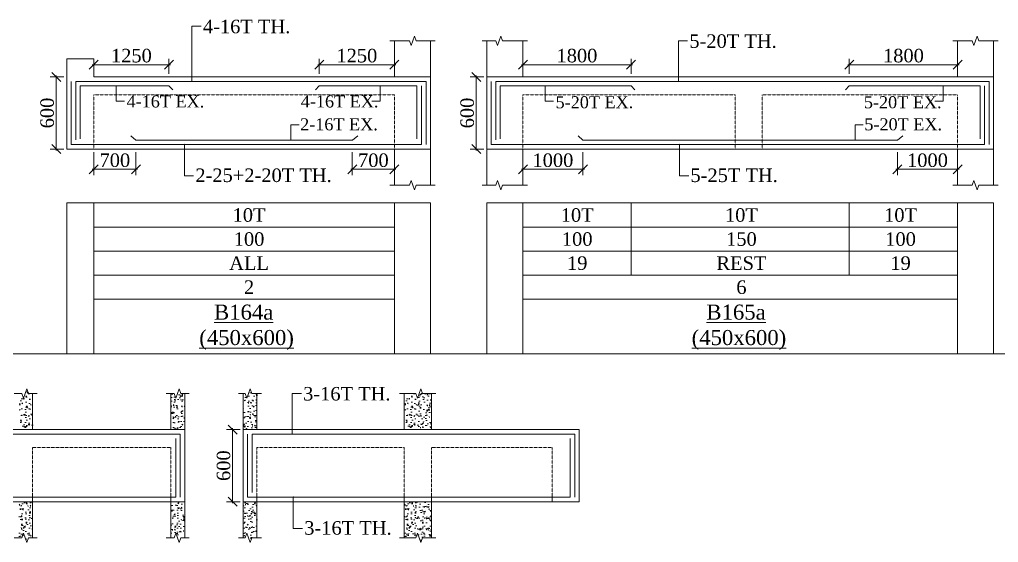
# Model space of a CAD drawing. Header units: millimetres. Extents: x 9781889 to 10654170, y -7832723 to -7608561.
# Drawn here: x 10457727 to 10474007, y -7790538 to -7781840 of the extents above; entities that cross this region are included whole.
import ezdxf
from ezdxf.enums import TextEntityAlignment as Align

# ---------------------------------------------------------------- set-up
doc = ezdxf.new("R2010")
doc.units = ezdxf.units.MM
doc.header["$LTSCALE"] = 10
doc.header["$PDMODE"] = 3
doc.linetypes.add('HIDDEN', pattern=[0.375, 0.25, -0.125])
for name, color, linetype, lineweight in [('S-CUT OUT LINE', 9, 'Continuous', 0), ('S-DIM L.S.', 7, 'Continuous', 0), ('S-HATCH', 8, 'Continuous', 0), ('S-L.S.SECTION', 5, 'Continuous', 0), ('S-L.S.SLAB LINE', 252, 'HIDDEN', 0), ('S-L.S.STEEL', 1, 'Continuous', 9), ('S-SECTION MARK', 7, 'Continuous', 0), ('S-SHEET', 251, 'Continuous', 0), ('S-TEXT', 7, 'Continuous', 0), ('S-TEXT L.S. BEAM NO.', 30, 'Continuous', 0), ('S-TEXT. L.S.', 7, 'Continuous', 0)]:
    doc.layers.add(name, color=color, linetype=linetype, lineweight=lineweight)
doc.styles.add('135', font='arial.ttf', dxfattribs={"width": 0.8, "height": 135})
doc.styles.get("Standard").update_dxf_attribs({"font": 'arial.ttf'})
doc.styles.add('TEXT', font='times.ttf')
doc.dimstyles.new('75', dxfattribs={"dimtxt": 135, "dimasz": 90, "dimexe": 0.1, "dimexo": 0.03, "dimgap": 0.09, "dimtad": 1, "dimdec": 0, "dimzin": 0, "dimdsep": 46, "dimtxsty": '135', "dimblk": 'ARCHTICK', "dimcen": 0.09, "dimclrd": 256, "dimclre": 256, "dimclrt": 256, "dimadec": 0, "dimazin": 0, "dimtfac": 1, "dimtdec": 0, "dimtofl": 0, "dimtmove": 1, "dimatfit": 3, "dimldrblk": 'DOTSMALL', "dimfxl": 1, "dimtolj": 1, "dimtzin": 0, "dimlwd": -1, "dimlwe": -1, "dimarcsym": 0})
doc.dimstyles.new('SETU_1', dxfattribs={"dimtxt": 200, "dimasz": 150, "dimexe": 100, "dimexo": 50, "dimgap": 35, "dimtad": 1, "dimdec": 0, "dimzin": 0, "dimdsep": 46, "dimtxsty": 'Standard', "dimblk": 'OBLIQUE', "dimcen": 150, "dimdle": 25, "dimclrd": 256, "dimclre": 7, "dimclrt": 256, "dimadec": 0, "dimazin": 0, "dimtfac": 1, "dimtdec": 0, "dimtofl": 0, "dimtmove": 1, "dimatfit": 3, "dimfxl": 1, "dimtolj": 1, "dimtzin": 0, "dimlwd": -1, "dimlwe": 5, "dimarcsym": 1})
pattern_1 = [(50, (430357.53, 50088.56), (182.184669, -15.9390855), [19.05, -209.55]), (355, (430357.53, 50088.56), (-35.2434214, 191.0568452), [15.24, -167.6405842]), (100.4514447, (430372.72, 50087.23), (146.941247, 175.117752), [16.1900088, -178.0902446]), (46.1842, (430357.53, 50139.36), (271.079041, -42.042328), [28.575, -314.325]), (96.6355576, (430380.12, 50135.85), (237.404134, 247.4261246), [24.285023, -267.135608]), (351.1841512, (430357.53, 50139.36), (237.404134, 247.4261246), [22.859967, -251.459732]), (21, (430382.93, 50126.66), (151.6143913, -102.2651982), [19.05, -209.55]), (326, (430382.93, 50126.66), (61.8020283, 184.187966), [15.24, -167.64]), (71.451445, (430395.57, 50118.14), (213.4164193, 81.922769), [16.1900088, -178.0899376]), (37.5, (430357.534, 50088.56), (3.08860325, 84.55503887), [0, -165.608, 0, -170.18, 0, -168.275]), (7.5, (430357.53, 50088.56), (66.8196625, 100.1805748), [0, -97.028, 0, -161.798, 0, -64.135]), (327.5, (430300.89, 50088.56), (135.59059517, -5.728744), [0, -63.5, 0, -198.12, 0, -262.89]), (317.5, (430275.49, 50088.56), (148.1291814, 25.426491), [0, -82.55, 0, -131.572, 0, -186.69])]
pattern_2 = [(50, (422953.77, 36980.7), (182.184669, -15.9390855), [19.05, -209.55]), (355, (422953.77, 36980.7), (-35.2434214, 191.0568452), [15.24, -167.6405842]), (100.4514447, (422968.95, 36979.37), (146.941247, 175.117752), [16.1900088, -178.0902446]), (46.1842, (422953.77, 37031.5), (271.079041, -42.042328), [28.575, -314.325]), (96.6355576, (422976.36, 37028), (237.404134, 247.4261246), [24.285023, -267.135608]), (351.1841512, (422953.77, 37031.5), (237.404134, 247.4261246), [22.859967, -251.459732]), (21, (422979.17, 37018.8), (151.6143913, -102.2651982), [19.05, -209.55]), (326, (422979.17, 37018.8), (61.8020283, 184.187966), [15.24, -167.64]), (71.451445, (422991.8, 37010.27), (213.4164193, 81.922769), [16.1900088, -178.0899376]), (37.5, (422953.77, 36980.696), (3.08860325, 84.55503887), [0, -165.608, 0, -170.18, 0, -168.275]), (7.5, (422953.77, 36980.7), (66.8196625, 100.1805748), [0, -97.028, 0, -161.798, 0, -64.135]), (327.5, (422897.13, 36980.696), (135.59059517, -5.728744), [0, -63.5, 0, -198.12, 0, -262.89]), (317.5, (422871.73, 36980.7), (148.1291814, 25.426491), [0, -82.55, 0, -131.572, 0, -186.69])]
pattern_3 = [(50, (436769.05, 50088.56), (182.184669, -15.9390855), [19.05, -209.55]), (355, (436769.05, 50088.56), (-35.2434214, 191.0568452), [15.24, -167.6405842]), (100.4514447, (436784.23, 50087.23), (146.941247, 175.117752), [16.1900088, -178.0902446]), (46.1842, (436769.05, 50139.36), (271.079041, -42.042328), [28.575, -314.325]), (96.6355576, (436791.64, 50135.85), (237.404134, 247.4261246), [24.285023, -267.135608]), (351.1841512, (436769.05, 50139.36), (237.404134, 247.4261246), [22.859967, -251.459732]), (21, (436794.45, 50126.66), (151.6143913, -102.2651982), [19.05, -209.55]), (326, (436794.45, 50126.66), (61.8020283, 184.187966), [15.24, -167.64]), (71.451445, (436807.08, 50118.14), (213.4164193, 81.922769), [16.1900088, -178.0899376]), (37.5, (436769.05, 50088.56), (3.08860325, 84.55503887), [0, -165.608, 0, -170.18, 0, -168.275]), (7.5, (436769.05, 50088.56), (66.8196625, 100.1805748), [0, -97.028, 0, -161.798, 0, -64.135]), (327.5, (436712.41, 50088.56), (135.59059517, -5.728744), [0, -63.5, 0, -198.12, 0, -262.89]), (317.5, (436687.01, 50088.56), (148.1291814, 25.426491), [0, -82.55, 0, -131.572, 0, -186.69])]

# ---------------------------------------------------------------- blocks, each defined once
blk = doc.blocks.new('_ArchTick')
at = {"color": 0, "linetype": 'ByBlock', "const_width": 0.15}
blk.add_lwpolyline([(-0.5, -0.5), (0.5, 0.5)], dxfattribs=at)
blk = doc.blocks.new('_Oblique')
at = {"color": 0, "linetype": 'ByBlock', "lineweight": -2}
blk.add_line((-0.5, -0.5), (0.5, 0.5), dxfattribs=at)
blk = doc.blocks.new('*D969')
at = {"layer": 'Defpoints', "color": 0, "transparency": 16777216}
for p in [(10458511, -7782794), (10458336, -7783994), (10458511, -7783994)]:
    blk.add_point(p, dxfattribs=at)
at = {"layer": 'S-DIM L.S.', "transparency": 16777216}
blk.add_line((10458336, -7782769), (10458336, -7784019), dxfattribs=at)
at = {"layer": 'S-DIM L.S.', "color": 7, "lineweight": 5, "transparency": 16777216}
for p, q in [((10458461, -7782794), (10458236, -7782794)), ((10458461, -7783994), (10458236, -7783994))]:
    blk.add_line(p, q, dxfattribs=at)
at = {"layer": 'S-DIM L.S.', "transparency": 16777216, "xscale": 150, "yscale": 150, "zscale": 150}
for p, rotation in [((10458336, -7782794), 90), ((10458336, -7783994), 270)]:
    blk.add_blockref('_Oblique', p, dxfattribs=dict(at, rotation=rotation))
at = {"layer": 'S-DIM L.S.', "transparency": 16777216, "insert": (10458186, -7783394), "char_height": 225, "attachment_point": 5, "rotation": 90, "style": 'TEXT'}
blk.add_mtext('\\A1;600', dxfattribs=at)
blk = doc.blocks.new('*D970')
at = {"layer": 'Defpoints', "color": 0, "transparency": 16777216}
for p in [(10463961, -7782591), (10462711, -7782794, 0), (10463961, -7782794, 0)]:
    blk.add_point(p, dxfattribs=at)
at = {"layer": 'S-DIM L.S.', "transparency": 16777216}
blk.add_line((10462686, -7782591), (10463986, -7782591), dxfattribs=at)
at = {"layer": 'S-DIM L.S.', "color": 7, "lineweight": 5, "transparency": 16777216}
for p, q in [((10462711, -7782744), (10462711, -7782491)), ((10463961, -7782744), (10463961, -7782491))]:
    blk.add_line(p, q, dxfattribs=at)
at = {"layer": 'S-DIM L.S.', "transparency": 16777216, "xscale": 150, "yscale": 150, "zscale": 150, "rotation": 180}
blk.add_blockref('_Oblique', (10462711, -7782591), dxfattribs=at)
at = {"layer": 'S-DIM L.S.', "transparency": 16777216, "xscale": 150, "yscale": 150, "zscale": 150}
blk.add_blockref('_Oblique', (10463961, -7782591), dxfattribs=at)
at = {"layer": 'S-DIM L.S.', "transparency": 16777216, "insert": (10463336, -7782441), "char_height": 225, "attachment_point": 5, "style": 'TEXT'}
blk.add_mtext('\\A1;1250', dxfattribs=at)
blk = doc.blocks.new('*D971')
at = {"layer": 'Defpoints', "color": 0, "transparency": 16777216}
for p in [(10458961, -7782591), (10458961, -7782794, 0), (10460211, -7782794, 0)]:
    blk.add_point(p, dxfattribs=at)
at = {"layer": 'S-DIM L.S.', "transparency": 16777216}
blk.add_line((10460236, -7782591), (10458936, -7782591), dxfattribs=at)
at = {"layer": 'S-DIM L.S.', "color": 7, "lineweight": 5, "transparency": 16777216}
for p, q in [((10458961, -7782744), (10458961, -7782491)), ((10460211, -7782744), (10460211, -7782491))]:
    blk.add_line(p, q, dxfattribs=at)
at = {"layer": 'S-DIM L.S.', "transparency": 16777216, "xscale": 150, "yscale": 150, "zscale": 150, "rotation": 180}
blk.add_blockref('_Oblique', (10458961, -7782591), dxfattribs=at)
at = {"layer": 'S-DIM L.S.', "transparency": 16777216, "xscale": 150, "yscale": 150, "zscale": 150}
blk.add_blockref('_Oblique', (10460211, -7782591), dxfattribs=at)
at = {"layer": 'S-DIM L.S.', "transparency": 16777216, "insert": (10459586, -7782441), "char_height": 225, "attachment_point": 5, "style": 'TEXT'}
blk.add_mtext('\\A1;1250', dxfattribs=at)
blk = doc.blocks.new('*D972')
at = {"layer": 'Defpoints', "color": 0, "transparency": 16777216}
for p in [(10463261, -7783994, 0), (10463961, -7783994, 0), (10463961, -7784331)]:
    blk.add_point(p, dxfattribs=at)
at = {"layer": 'S-DIM L.S.', "color": 7, "lineweight": 5, "transparency": 16777216}
for p, q in [((10463261, -7784044), (10463261, -7784431)), ((10463961, -7784044), (10463961, -7784431))]:
    blk.add_line(p, q, dxfattribs=at)
at = {"layer": 'S-DIM L.S.', "transparency": 16777216}
blk.add_line((10463236, -7784331), (10463986, -7784331), dxfattribs=at)
at = {"layer": 'S-DIM L.S.', "transparency": 16777216, "xscale": 150, "yscale": 150, "zscale": 150, "rotation": 180}
blk.add_blockref('_Oblique', (10463261, -7784331), dxfattribs=at)
at = {"layer": 'S-DIM L.S.', "transparency": 16777216, "xscale": 150, "yscale": 150, "zscale": 150}
blk.add_blockref('_Oblique', (10463961, -7784331), dxfattribs=at)
at = {"layer": 'S-DIM L.S.', "transparency": 16777216, "insert": (10463611, -7784181), "char_height": 225, "attachment_point": 5, "style": 'TEXT'}
blk.add_mtext('\\A1;700', dxfattribs=at)
blk = doc.blocks.new('*D973')
at = {"layer": 'Defpoints', "color": 0, "transparency": 16777216}
for p in [(10458961, -7783994, 0), (10459661, -7783994, 0), (10458961, -7784331)]:
    blk.add_point(p, dxfattribs=at)
at = {"layer": 'S-DIM L.S.', "color": 7, "lineweight": 5, "transparency": 16777216}
for p, q in [((10458961, -7784044), (10458961, -7784431)), ((10459661, -7784044), (10459661, -7784431))]:
    blk.add_line(p, q, dxfattribs=at)
at = {"layer": 'S-DIM L.S.', "transparency": 16777216}
blk.add_line((10459686, -7784331), (10458936, -7784331), dxfattribs=at)
at = {"layer": 'S-DIM L.S.', "transparency": 16777216, "xscale": 150, "yscale": 150, "zscale": 150, "rotation": 180}
blk.add_blockref('_Oblique', (10458961, -7784331), dxfattribs=at)
at = {"layer": 'S-DIM L.S.', "transparency": 16777216, "xscale": 150, "yscale": 150, "zscale": 150}
blk.add_blockref('_Oblique', (10459661, -7784331), dxfattribs=at)
at = {"layer": 'S-DIM L.S.', "transparency": 16777216, "insert": (10459311, -7784181), "char_height": 225, "attachment_point": 5, "style": 'TEXT'}
blk.add_mtext('\\A1;700', dxfattribs=at)
blk = doc.blocks.new('*D974')
at = {"layer": 'Defpoints', "color": 0, "transparency": 16777216}
for p in [(10465497, -7782794), (10465322, -7783994), (10465497, -7783994)]:
    blk.add_point(p, dxfattribs=at)
at = {"layer": 'S-DIM L.S.', "transparency": 16777216}
blk.add_line((10465322, -7782769), (10465322, -7784019), dxfattribs=at)
at = {"layer": 'S-DIM L.S.', "color": 7, "lineweight": 5, "transparency": 16777216}
for p, q in [((10465447, -7782794), (10465222, -7782794)), ((10465447, -7783994), (10465222, -7783994))]:
    blk.add_line(p, q, dxfattribs=at)
at = {"layer": 'S-DIM L.S.', "transparency": 16777216, "xscale": 150, "yscale": 150, "zscale": 150}
for p, rotation in [((10465322, -7782794), 90), ((10465322, -7783994), 270)]:
    blk.add_blockref('_Oblique', p, dxfattribs=dict(at, rotation=rotation))
at = {"layer": 'S-DIM L.S.', "transparency": 16777216, "insert": (10465172, -7783394), "char_height": 225, "attachment_point": 5, "rotation": 90, "style": 'TEXT'}
blk.add_mtext('\\A1;600', dxfattribs=at)
blk = doc.blocks.new('*D975')
at = {"layer": 'Defpoints', "color": 0, "transparency": 16777216}
for p in [(10473327, -7782591), (10471527, -7782794, 0), (10473327, -7782794, 0)]:
    blk.add_point(p, dxfattribs=at)
at = {"layer": 'S-DIM L.S.', "transparency": 16777216}
blk.add_line((10471502, -7782591), (10473352, -7782591), dxfattribs=at)
at = {"layer": 'S-DIM L.S.', "color": 7, "lineweight": 5, "transparency": 16777216}
for p, q in [((10471527, -7782744), (10471527, -7782491)), ((10473327, -7782744), (10473327, -7782491))]:
    blk.add_line(p, q, dxfattribs=at)
at = {"layer": 'S-DIM L.S.', "transparency": 16777216, "xscale": 150, "yscale": 150, "zscale": 150, "rotation": 180}
blk.add_blockref('_Oblique', (10471527, -7782591), dxfattribs=at)
at = {"layer": 'S-DIM L.S.', "transparency": 16777216, "xscale": 150, "yscale": 150, "zscale": 150}
blk.add_blockref('_Oblique', (10473327, -7782591), dxfattribs=at)
at = {"layer": 'S-DIM L.S.', "transparency": 16777216, "insert": (10472427, -7782441), "char_height": 225, "attachment_point": 5, "style": 'TEXT'}
blk.add_mtext('\\A1;1800', dxfattribs=at)
blk = doc.blocks.new('*D976')
at = {"layer": 'Defpoints', "color": 0, "transparency": 16777216}
for p in [(10466097, -7782591), (10466097, -7782794, 0), (10467897, -7782794, 0)]:
    blk.add_point(p, dxfattribs=at)
at = {"layer": 'S-DIM L.S.', "transparency": 16777216}
blk.add_line((10467922, -7782591), (10466072, -7782591), dxfattribs=at)
at = {"layer": 'S-DIM L.S.', "color": 7, "lineweight": 5, "transparency": 16777216}
for p, q in [((10466097, -7782744), (10466097, -7782491)), ((10467897, -7782744), (10467897, -7782491))]:
    blk.add_line(p, q, dxfattribs=at)
at = {"layer": 'S-DIM L.S.', "transparency": 16777216, "xscale": 150, "yscale": 150, "zscale": 150, "rotation": 180}
blk.add_blockref('_Oblique', (10466097, -7782591), dxfattribs=at)
at = {"layer": 'S-DIM L.S.', "transparency": 16777216, "xscale": 150, "yscale": 150, "zscale": 150}
blk.add_blockref('_Oblique', (10467897, -7782591), dxfattribs=at)
at = {"layer": 'S-DIM L.S.', "transparency": 16777216, "insert": (10466997, -7782441), "char_height": 225, "attachment_point": 5, "style": 'TEXT'}
blk.add_mtext('\\A1;1800', dxfattribs=at)
blk = doc.blocks.new('*D977')
at = {"layer": 'Defpoints', "color": 0, "transparency": 16777216}
for p in [(10472327, -7783994, 0), (10473327, -7783994, 0), (10473327, -7784331)]:
    blk.add_point(p, dxfattribs=at)
at = {"layer": 'S-DIM L.S.', "color": 7, "lineweight": 5, "transparency": 16777216}
for p, q in [((10472327, -7784044), (10472327, -7784431)), ((10473327, -7784044), (10473327, -7784431))]:
    blk.add_line(p, q, dxfattribs=at)
at = {"layer": 'S-DIM L.S.', "transparency": 16777216}
blk.add_line((10472302, -7784331), (10473352, -7784331), dxfattribs=at)
at = {"layer": 'S-DIM L.S.', "transparency": 16777216, "xscale": 150, "yscale": 150, "zscale": 150, "rotation": 180}
blk.add_blockref('_Oblique', (10472327, -7784331), dxfattribs=at)
at = {"layer": 'S-DIM L.S.', "transparency": 16777216, "xscale": 150, "yscale": 150, "zscale": 150}
blk.add_blockref('_Oblique', (10473327, -7784331), dxfattribs=at)
at = {"layer": 'S-DIM L.S.', "transparency": 16777216, "insert": (10472827, -7784181), "char_height": 225, "attachment_point": 5, "style": 'TEXT'}
blk.add_mtext('\\A1;1000', dxfattribs=at)
blk = doc.blocks.new('*D978')
at = {"layer": 'Defpoints', "color": 0, "transparency": 16777216}
for p in [(10466097, -7783994, 0), (10467097, -7783994, 0), (10466097, -7784331)]:
    blk.add_point(p, dxfattribs=at)
at = {"layer": 'S-DIM L.S.', "color": 7, "lineweight": 5, "transparency": 16777216}
for p, q in [((10466097, -7784044), (10466097, -7784431)), ((10467097, -7784044), (10467097, -7784431))]:
    blk.add_line(p, q, dxfattribs=at)
at = {"layer": 'S-DIM L.S.', "transparency": 16777216}
blk.add_line((10467122, -7784331), (10466072, -7784331), dxfattribs=at)
at = {"layer": 'S-DIM L.S.', "transparency": 16777216, "xscale": 150, "yscale": 150, "zscale": 150, "rotation": 180}
blk.add_blockref('_Oblique', (10466097, -7784331), dxfattribs=at)
at = {"layer": 'S-DIM L.S.', "transparency": 16777216, "xscale": 150, "yscale": 150, "zscale": 150}
blk.add_blockref('_Oblique', (10467097, -7784331), dxfattribs=at)
at = {"layer": 'S-DIM L.S.', "transparency": 16777216, "insert": (10466597, -7784181), "char_height": 225, "attachment_point": 5, "style": 'TEXT'}
blk.add_mtext('\\A1;1000', dxfattribs=at)
blk = doc.blocks.new('*D986')
at = {"layer": 'Defpoints', "color": 0, "transparency": 16777216}
for p in [(10461445, -7788661), (10461270, -7789861), (10461445, -7789861)]:
    blk.add_point(p, dxfattribs=at)
at = {"layer": 'S-DIM L.S.', "transparency": 16777216}
blk.add_line((10461270, -7788636), (10461270, -7789886), dxfattribs=at)
at = {"layer": 'S-DIM L.S.', "color": 7, "lineweight": 5, "transparency": 16777216}
for p, q in [((10461395, -7788661), (10461170, -7788661)), ((10461395, -7789861), (10461170, -7789861))]:
    blk.add_line(p, q, dxfattribs=at)
at = {"layer": 'S-DIM L.S.', "transparency": 16777216, "xscale": 150, "yscale": 150, "zscale": 150}
for p, rotation in [((10461270, -7788661), 90), ((10461270, -7789861), 270)]:
    blk.add_blockref('_Oblique', p, dxfattribs=dict(at, rotation=rotation))
at = {"layer": 'S-DIM L.S.', "transparency": 16777216, "insert": (10461120, -7789261), "char_height": 225, "attachment_point": 5, "rotation": 90, "style": 'TEXT'}
blk.add_mtext('\\A1;600', dxfattribs=at)

msp = doc.modelspace()

# ---------------------------------------------------------------- hatches: boundary and pattern name
at = {"layer": 'S-HATCH'}
h = msp.add_hatch(dxfattribs=at)
h.set_pattern_fill('AR-CONC', color=256)
h.set_pattern_definition(pattern_1)
h.paths.add_polyline_path([(10457713.5, -7788661.1), (10457943.5, -7788661.1), (10457943.5, -7788061.1), (10457877.5, -7788061.1), (10457849.5, -7787984.2), (10457793.6, -7788137.9), (10457765.6, -7788061.1), (10457713.5, -7788061.1)])
h = msp.add_hatch(dxfattribs=at)
h.set_pattern_fill('AR-CONC', color=256)
h.set_pattern_definition(pattern_1)
h.paths.add_polyline_path([(10460243.5, -7788661.1), (10460473.5, -7788661.1), (10460473.5, -7788061.1), (10460407.5, -7788061.1), (10460379.5, -7787984.2), (10460323.6, -7788137.9), (10460295.6, -7788061.1), (10460243.5, -7788061.1)])
h = msp.add_hatch(dxfattribs=at)
h.set_pattern_fill('AR-CONC', color=256)
h.set_pattern_definition(pattern_2)
h.paths.add_polyline_path([(10461445.1, -7788661.1), (10461675.1, -7788661.1), (10461675.1, -7788061.1), (10461588.6, -7788061.1), (10461560.6, -7787984.2), (10461504.7, -7788137.9), (10461476.7, -7788061.1), (10461445.1, -7788061.1)])
h = msp.add_hatch(dxfattribs=at)
h.set_pattern_fill('AR-CONC', color=256)
h.set_pattern_definition(pattern_3)
h.paths.add_polyline_path([(10464125.1, -7788661.1), (10464575.1, -7788661.1), (10464575.1, -7788061.1), (10464429.9, -7788061.1), (10464402, -7787984.2), (10464346, -7788137.9), (10464318, -7788061.1), (10464125.1, -7788061.1)])
h = msp.add_hatch(dxfattribs=at)
h.set_pattern_fill('AR-CONC', color=256)
h.set_pattern_definition(pattern_1)
h.paths.add_polyline_path([(10457713.5, -7790461.1), (10457765.6, -7790461.1), (10457793.6, -7790384.2), (10457849.5, -7790537.9), (10457877.5, -7790461.1), (10457943.5, -7790461.1), (10457943.5, -7789861.1), (10457713.5, -7789861.1)])
h = msp.add_hatch(dxfattribs=at)
h.set_pattern_fill('AR-CONC', color=256)
h.set_pattern_definition(pattern_1)
h.paths.add_polyline_path([(10460473.5, -7789861.1), (10460243.5, -7789861.1), (10460243.5, -7790461.1), (10460295.6, -7790461.1), (10460323.6, -7790384.2), (10460379.5, -7790537.9), (10460407.5, -7790461.1), (10460473.5, -7790461.1)])
h = msp.add_hatch(dxfattribs=at)
h.set_pattern_fill('AR-CONC', color=256)
h.set_pattern_definition(pattern_2)
h.paths.add_polyline_path([(10461504.7, -7790384.2), (10461560.6, -7790537.9), (10461588.6, -7790461.1), (10461675.1, -7790461.1), (10461675.1, -7789861.1), (10461445.1, -7789861.1), (10461445.1, -7790461.1), (10461476.7, -7790461.1)])
h = msp.add_hatch(dxfattribs=at)
h.set_pattern_fill('AR-CONC', color=256)
h.set_pattern_definition(pattern_3)
h.paths.add_polyline_path([(10464125.1, -7790461.1), (10464318, -7790461.1), (10464346, -7790384.2), (10464402, -7790537.9), (10464429.9, -7790461.1), (10464575.1, -7790461.1), (10464575.1, -7789861.1), (10464125.1, -7789861.1)])

# ---------------------------------------------------------------- linework, layer by layer
at = {"layer": 'S-CUT OUT LINE', "color": 5, "elevation": 0}
for points in [[(10463883.2, -7782194.5), (10464212.2, -7782194.5), (10464240.2, -7782271.3), (10464296.1, -7782117.6), (10464324.1, -7782194.5), (10464636.5, -7782194.5)], [(10465418.7, -7782194.5), (10465647.3, -7782194.5), (10465675.3, -7782271.3), (10465731.2, -7782117.6), (10465759.2, -7782194.5), (10466172, -7782194.5)], [(10473248.6, -7782194.5), (10473570.9, -7782194.5), (10473598.8, -7782271.3), (10473654.8, -7782117.6), (10473682.7, -7782194.5), (10474001.9, -7782194.5)], [(10463883.2, -7784594.5), (10464212.2, -7784594.5), (10464240.2, -7784517.6), (10464296.1, -7784671.3), (10464324.1, -7784594.5), (10464636.5, -7784594.5)], [(10465418.7, -7784594.5), (10465647.3, -7784594.5), (10465675.3, -7784517.6), (10465731.2, -7784671.3), (10465759.2, -7784594.5), (10466172, -7784594.5)], [(10473248.6, -7784594.5), (10473570.9, -7784594.5), (10473598.8, -7784517.6), (10473654.8, -7784671.3), (10473682.7, -7784594.5), (10474001.9, -7784594.5)], [(10457635.3, -7788061.1), (10457765.6, -7788061.1), (10457793.6, -7788137.9), (10457849.5, -7787984.2), (10457877.5, -7788061.1), (10458018.5, -7788061.1)], [(10461366.8, -7788061.1), (10461476.7, -7788061.1), (10461504.7, -7788137.9), (10461560.6, -7787984.2), (10461588.6, -7788061.1), (10461750.1, -7788061.1)], [(10464046.8, -7788061.1), (10464318, -7788061.1), (10464346, -7788137.9), (10464402, -7787984.2), (10464429.9, -7788061.1), (10464650.1, -7788061.1)], [(10457635.3, -7790461.1), (10457765.6, -7790461.1), (10457793.6, -7790384.2), (10457849.5, -7790537.9), (10457877.5, -7790461.1), (10458018.5, -7790461.1)], [(10461366.8, -7790461.1), (10461476.7, -7790461.1), (10461504.7, -7790384.2), (10461560.6, -7790537.9), (10461588.6, -7790461.1), (10461750.1, -7790461.1)], [(10464046.8, -7790461.1), (10464318, -7790461.1), (10464346, -7790384.2), (10464402, -7790537.9), (10464429.9, -7790461.1), (10464650.1, -7790461.1)]]:
    msp.add_lwpolyline(points, dxfattribs=at)
at = {"layer": 'S-CUT OUT LINE', "color": 5}
for points in [[(10460165.3, -7788061.1), (10460295.6, -7788061.1), (10460323.6, -7788137.9), (10460379.5, -7787984.2), (10460407.5, -7788061.1), (10460548.5, -7788061.1)], [(10460165.3, -7790461.1), (10460295.6, -7790461.1), (10460323.6, -7790384.2), (10460379.5, -7790537.9), (10460407.5, -7790461.1), (10460548.5, -7790461.1)]]:
    msp.add_lwpolyline(points, dxfattribs=at)
at = {"layer": 'S-L.S.SECTION'}
for p, q in [((10463961.5, -7782794.5, 0), (10463961.5, -7782194.5, 0)), ((10464561.5, -7782794.5, 0), (10464561.5, -7782194.5, 0)), ((10465497, -7782794.5, 0), (10465497, -7782194.5, 0)), ((10466097, -7782794.5, 0), (10466097, -7782194.5, 0)), ((10473326.9, -7782794.5, 0), (10473326.9, -7782194.5, 0)), ((10473926.9, -7782794.5, 0), (10473926.9, -7782194.5, 0)), ((10458511, -7782794.5, 0), (10458511, -7782794.5, 0)), ((10458511, -7782794.5, 0), (10458511, -7783994.5, 0)), ((10458961, -7782794.5, 0), (10464561.5, -7782794.5, 0)), ((10464561.5, -7783994.5, 0), (10464561.5, -7782794.5, 0)), ((10465496.9, -7782794.5, 0), (10473926.9, -7782794.5, 0)), ((10465497, -7782794.5, 0), (10465497, -7783994.5, 0)), ((10473926.9, -7783994.5, 0), (10473926.9, -7782794.5, 0)), ((10458511, -7783994.5, 0), (10464561.5, -7783994.5, 0)), ((10463961.5, -7783994.5, 0), (10463961.5, -7784594.5, 0)), ((10464561.5, -7783994.5, 0), (10464561.5, -7784594.5, 0)), ((10465496.9, -7783994.5, 0), (10473926.9, -7783994.5, 0)), ((10465497, -7783994.5, 0), (10465497, -7784594.5, 0)), ((10466097, -7783994.5, 0), (10466097, -7784594.5, 0)), ((10473326.9, -7783994.5, 0), (10473326.9, -7784594.5, 0)), ((10473926.9, -7783994.5, 0), (10473926.9, -7784594.5, 0)), ((10457943.5, -7788661.1), (10457943.5, -7788061.1)), ((10460243.5, -7788661.1, 0), (10460243.5, -7788061.1, 0)), ((10460473.5, -7788661.1, 0), (10460473.5, -7788061.1, 0)), ((10461445.1, -7788661.1, 0), (10461445.1, -7788061.1, 0)), ((10461675.1, -7788661.1, 0), (10461675.1, -7788061.1, 0)), ((10464125.1, -7788661.1), (10464125.1, -7788061.1)), ((10464575.1, -7788661.1), (10464575.1, -7788061.1)), ((10455033.5, -7788661.1, 0), (10460473.5, -7788661.1, 0)), ((10460473.5, -7789861.1, 0), (10460473.5, -7788661.1, 0)), ((10461445.1, -7788661.1, 0), (10467035.1, -7788661.1, 0)), ((10461445.1, -7788661.1, 0), (10461445.1, -7789861.1, 0)), ((10467035.1, -7789861.1, 0), (10467035.1, -7788661.1, 0)), ((10455033.5, -7789861.1, 0), (10460473.5, -7789861.1, 0)), ((10457943.5, -7789861.1), (10457943.5, -7790461.1)), ((10460243.5, -7789861.1, 0), (10460243.5, -7790461.1, 0)), ((10460473.5, -7789861.1, 0), (10460473.5, -7790461.1, 0)), ((10461445.1, -7789861.1, 0), (10467035.1, -7789861.1, 0)), ((10461445.1, -7789861.1, 0), (10461445.1, -7790461.1, 0)), ((10461675.1, -7789861.1, 0), (10461675.1, -7790461.1, 0)), ((10464125.1, -7789861.1), (10464125.1, -7790461.1)), ((10464575.1, -7789861.1), (10464575.1, -7790461.1))]:
    msp.add_line(p, q, dxfattribs=at)
at = {"layer": 'S-L.S.SECTION', "elevation": 0}
msp.add_lwpolyline([(10458511, -7782794.5), (10458511, -7782494.5), (10458961, -7782494.5), (10458961, -7782794.5)], dxfattribs=at)
at = {"layer": 'S-L.S.SLAB LINE', "ltscale": 0.3}
for p, q in [((10458511, -7783094.5, 0), (10458511, -7783094.5, 0)), ((10458961, -7783094.5, 0), (10463961.5, -7783094.5, 0)), ((10458961, -7783094.5, 0), (10458961, -7783994.5, 0)), ((10463961.5, -7783094.5, 0), (10463961.5, -7783994.5, 0)), ((10465496.9, -7783094.5, 0), (10465497, -7783094.5, 0)), ((10466097, -7783094.5, 0), (10469627, -7783094.5, 0)), ((10466097, -7783094.5, 0), (10466097, -7783994.5, 0)), ((10469627, -7783094.5, 0), (10469627, -7783994.5, 0)), ((10470077, -7783094.5, 0), (10473326.9, -7783094.5, 0)), ((10470077, -7783094.5, 0), (10470077, -7783994.5, 0)), ((10473326.9, -7783094.5, 0), (10473326.9, -7783994.5, 0)), ((10457943.5, -7788961.1, 0), (10460243.5, -7788961.1)), ((10457943.5, -7788961.1, 0), (10457943.5, -7789861.1, 0)), ((10460243.5, -7788961.1), (10460243.5, -7789861.1)), ((10461445.1, -7788961.1, 0), (10461445.1, -7788961.1, 0)), ((10461675.1, -7788961.1, 0), (10461675.1, -7789861.1, 0)), ((10461675.1, -7788961.1, 0), (10464125.1, -7788961.1, 0)), ((10464125.1, -7788961.1, 0), (10464125.1, -7789861.1, 0)), ((10464575.1, -7788961.1, 0), (10466585.1, -7788961.1)), ((10464575.1, -7788961.1, 0), (10464575.1, -7789861.1, 0)), ((10466585.1, -7788961.1), (10466585.1, -7789861.1))]:
    msp.add_line(p, q, dxfattribs=at)
at = {"layer": 'S-L.S.STEEL'}
for p, q in [((10458586, -7783919.5, 0), (10458586, -7782869.5, 0)), ((10458661, -7782869.5, 0), (10464486.5, -7782869.5, 0)), ((10458661, -7783839.8, 0), (10458661, -7782869.5, 0)), ((10460211.1, -7782944.5, 0), (10458736, -7782944.5, 0)), ((10458736, -7783823.3, 0), (10458736, -7782944.5, 0)), ((10460211.1, -7782944.5, 0), (10460274.3, -7783011.3, 0)), ((10464336.5, -7783823.3, 0), (10464336.5, -7782944.5, 0)), ((10464411.5, -7783919.5, 0), (10464411.5, -7782944.5, 0)), ((10464486.5, -7783919.5, 0), (10464486.5, -7782869.5, 0)), ((10465571.9, -7783919.5, 0), (10465571.9, -7782869.5, 0)), ((10465646.9, -7782869.5, 0), (10473851.9, -7782869.5, 0)), ((10465646.9, -7783839.8, 0), (10465646.9, -7782869.5, 0)), ((10467897.1, -7782944.5, 0), (10465721.9, -7782944.5, 0)), ((10465721.9, -7783823.3, 0), (10465721.9, -7782944.5, 0)), ((10467897.1, -7782944.5, 0), (10467960.3, -7783011.3, 0)), ((10473701.9, -7783823.3, 0), (10473701.9, -7782944.5, 0)), ((10473776.9, -7783919.5, 0), (10473776.9, -7782944.5, 0)), ((10473851.9, -7783919.5, 0), (10473851.9, -7782869.5, 0)), ((10458586, -7783919.5, 0), (10464411.5, -7783919.5, 0)), ((10465571.9, -7783919.5, 0), (10473776.9, -7783919.5, 0)), ((10455183.5, -7788736.1, 0), (10460398.5, -7788736.1, 0)), ((10460323.5, -7789786.1, 0), (10460323.5, -7788811.1, 0)), ((10460398.5, -7789786.1, 0), (10460398.5, -7788736.1, 0)), ((10461520.1, -7789786.1, 0), (10461520.1, -7788736.1, 0)), ((10461595.1, -7788736.1, 0), (10466960.1, -7788736.1, 0)), ((10461595.1, -7789706.4, 0), (10461595.1, -7788736.1, 0)), ((10466885.1, -7789786.1, 0), (10466885.1, -7788811.1, 0)), ((10466960.1, -7789786.1, 0), (10466960.1, -7788736.1, 0)), ((10455108.5, -7789786.1, 0), (10460323.5, -7789786.1, 0)), ((10461520.1, -7789786.1, 0), (10466885.1, -7789786.1, 0))]:
    msp.add_line(p, q, dxfattribs=at)
at = {"layer": 'S-L.S.STEEL', "elevation": 0}
for points in [[(10463350.9, -7783776.2), (10463261.4, -7783844.5), (10459661.1, -7783844.5), (10459579.1, -7783773.7)], [(10472416.3, -7783776.2), (10472326.8, -7783844.5), (10467097.1, -7783844.5), (10467015.1, -7783773.7)]]:
    msp.add_lwpolyline(points, dxfattribs=at)
at = {"layer": 'S-L.S.STEEL'}
for points in [[(10464336.5, -7782944.5, 0), (10462711.5, -7782944.5, 0), (10462648.3, -7783011.3, 0)], [(10473701.9, -7782944.5, 0), (10471526.9, -7782944.5, 0), (10471463.7, -7783011.3, 0)]]:
    msp.add_polyline3d(points, dxfattribs=at)
at = {"layer": 'S-SHEET'}
for p, q in [((10458511, -7784891, 0), (10464561.5, -7784891, 0)), ((10458511, -7784891), (10458511, -7787400.2)), ((10458961, -7784891, 0), (10458961, -7787400.2, 0)), ((10463961.5, -7784891, 0), (10463961.5, -7787400.2, 0)), ((10464561.5, -7784891, 0), (10464561.5, -7787400.2, 0)), ((10465496.9, -7784891, 0), (10473926.9, -7784891, 0)), ((10465496.9, -7784891, 0), (10465496.9, -7787400.2, 0)), ((10466096.9, -7784891, 0), (10466096.9, -7787400.2, 0)), ((10467896.9, -7784891, 0), (10467896.9, -7786091, 0)), ((10471526.9, -7784891, 0), (10471526.9, -7786091, 0)), ((10473326.9, -7784891, 0), (10473326.9, -7787400.2, 0)), ((10473926.9, -7784891, 0), (10473926.9, -7787400.2, 0)), ((10458961, -7785291, 0), (10463961.5, -7785291, 0)), ((10466096.9, -7785291, 0), (10473326.9, -7785291, 0)), ((10458961, -7785691, 0), (10463961.5, -7785691, 0)), ((10466096.9, -7785691, 0), (10473326.9, -7785691, 0)), ((10458961, -7786091, 0), (10463961.5, -7786091, 0)), ((10466096.9, -7786091, 0), (10473326.9, -7786091, 0)), ((10458961, -7786491, 0), (10463961.5, -7786491, 0)), ((10466096.9, -7786491, 0), (10473326.9, -7786491, 0)), ((10430820.3, -7787400.2), (10482154.4, -7787400.2)), ((10458511, -7787400.2, 0), (10464561.5, -7787400.2, 0)), ((10465496.9, -7787400.2, 0), (10473926.9, -7787400.2, 0))]:
    msp.add_line(p, q, dxfattribs=at)

# ---------------------------------------------------------------- texts
at = {"layer": 'S-TEXT', "linetype": 'ByBlock', "style": 'TEXT'}
for s, p in [('10T', (10461543.5, -7785091, 0)), ('10T', (10467001.2, -7785091, 0)), ('10T', (10469732.6, -7785091, 0)), ('10T', (10472379.2, -7785091, 0)), ('100', (10461543.5, -7785491, 0)), ('100', (10467001.2, -7785491, 0)), ('150', (10469732.6, -7785491, 0)), ('100', (10472379.2, -7785491, 0)), ('ALL', (10461543.5, -7785891, 0)), ('19', (10467001.2, -7785891, 0)), ('REST', (10469732.6, -7785891, 0)), ('19', (10472379.2, -7785891, 0)), ('2', (10461543.5, -7786291, 0)), ('6', (10469732.6, -7786291, 0))]:
    msp.add_text(s, height=225, dxfattribs=at).set_placement(p, align=Align.MIDDLE_CENTER)
at = {"layer": 'S-TEXT L.S. BEAM NO.', "color": 140, "linetype": 'ByBlock', "style": 'TEXT'}
for s, p in [('%%UB164a', (10460961.1, -7786831.6, 0)), ('%%UB165a', (10469150.2, -7786831.6, 0)), ('%%U(450x600)', (10460715.8, -7787254.6, 0)), ('%%U(450x600)', (10468904.9, -7787254.6, 0))]:
    msp.add_text(s, height=250, dxfattribs=at).set_placement(p)
at = {"layer": 'S-TEXT. L.S.', "style": 'TEXT'}
for s, height, p in [('4-16T TH.', 225, (10460775.5, -7782067.4, 0)), ('5-20T TH.', 225, (10468866.2, -7782310.2, 0)), ('4-16T EX.', 200, (10459505.5, -7783302, 0)), ('4-16T EX.', 200, (10462403.8, -7783302, 0)), ('5-20T EX.', 200, (10466641.5, -7783315.4, 0)), ('5-20T EX.', 200, (10471769.2, -7783315.4, 0)), ('2-16T EX.', 200, (10462392.9, -7783682.4, 0)), ('5-20T EX.', 200, (10471777.2, -7783682.4, 0)), ('2-25+2-20T TH.', 225, (10460649.9, -7784542.3, 0)), ('5-25T TH.', 225, (10468884.5, -7784542.3, 0)), ('3-16T TH.', 225, (10462442.4, -7788176.8, 0)), ('3-16T TH.', 225, (10462460.7, -7790408.9, 0))]:
    msp.add_text(s, height=height, dxfattribs=at).set_placement(p)

# ---------------------------------------------------------------- dimensions: what is measured, and where the dimension line sits
at = {"layer": 'S-DIM L.S.'}
for base, p1, p2, picture, middle in [((10458961.1, -7782590.7, 0), (10460211.1, -7782794.5, 0), (10458961.1, -7782794.5, 0), '*D971', (10459586.1, -7782441.2, 0)), ((10466097.1, -7782590.7, 0), (10467897.1, -7782794.5, 0), (10466097.1, -7782794.5, 0), '*D976', (10466997.1, -7782441.2, 0)), ((10458961, -7784330.5, 0), (10459661.1, -7783994.5, 0), (10458961, -7783994.5, 0), '*D973', (10459311.1, -7784180.8, 0)), ((10466097, -7784330.5, 0), (10467097.1, -7783994.5, 0), (10466097, -7783994.5, 0), '*D978', (10466597, -7784181.1, 0))]:
    dim = msp.add_linear_dim(base=base, p1=p1, p2=p2, dimstyle='SETU_1', override={"dimtxt": 225, "dimtxsty": 'TEXT'}, dxfattribs=at)
    dim.commit()
    dim.dimension.update_dxf_attribs({"geometry": picture, "text_midpoint": middle})
for base, p1, p2, picture, middle in [((10463961.5, -7782590.7, 0), (10462711.5, -7782794.5, 0), (10463961.5, -7782794.5, 0), '*D970', (10463336.5, -7782441.2, 0)), ((10473326.9, -7782590.7, 0), (10471526.9, -7782794.5, 0), (10473326.9, -7782794.5, 0), '*D975', (10472426.9, -7782441.2, 0)), ((10463961.5, -7784330.5, 0), (10463261.4, -7783994.5, 0), (10463961.5, -7783994.5, 0), '*D972', (10463611.4, -7784180.8, 0)), ((10473326.9, -7784330.5, 0), (10472326.8, -7783994.5, 0), (10473326.9, -7783994.5, 0), '*D977', (10472826.8, -7784181.1, 0))]:
    dim = msp.add_linear_dim(base=base, p1=p1, p2=p2, angle=180, dimstyle='SETU_1', override={"dimtxt": 225, "dimtxsty": 'TEXT'}, dxfattribs=at)
    dim.commit()
    dim.dimension.update_dxf_attribs({"geometry": picture, "text_midpoint": middle})
at = {"layer": 'S-DIM L.S.', "color": 7}
for base, p1, p2, picture, middle in [((10458335.8, -7783994.5), (10458511, -7782794.5), (10458511, -7783994.5), '*D969', (10458186.4, -7783394.5)), ((10465321.8, -7783994.5, 0), (10465496.9, -7782794.5, 0), (10465496.9, -7783994.5, 0), '*D974', (10465172.3, -7783394.5, 0)), ((10461269.9, -7789861.1), (10461445.1, -7788661.1), (10461445.1, -7789861.1), '*D986', (10461120.5, -7789261.1))]:
    dim = msp.add_linear_dim(base=base, p1=p1, p2=p2, angle=90, dimstyle='SETU_1', override={"dimtxt": 225, "dimlfac": 0.5, "dimtxsty": 'TEXT'}, dxfattribs=at)
    dim.commit()
    dim.dimension.update_dxf_attribs({"geometry": picture, "text_midpoint": middle})

# ---------------------------------------------------------------- leaders
at = {"layer": 'S-SECTION MARK'}
for points in [[(10460593.9, -7782869.5, 0), (10460593.9, -7781952.2, 0), (10460746.4, -7781952.2, 0)], [(10468684.5, -7782869.5, 0), (10468684.5, -7782195, 0), (10468837.1, -7782195, 0)], [(10459331.5, -7782944.5, 0), (10459331.5, -7783196.8, 0), (10459470.9, -7783196.8, 0)], [(10463721.9, -7782944.5, 0), (10463721.9, -7783196.8, 0), (10463582.6, -7783196.8, 0)], [(10466467.5, -7782944.5, 0), (10466467.5, -7783196.8, 0), (10466606.8, -7783196.8, 0)], [(10473087.3, -7782944.5, 0), (10473087.3, -7783196.8, 0), (10472948, -7783196.8, 0)], [(10462239, -7783844.5, 0), (10462239, -7783592.1, 0), (10462374.4, -7783592.1, 0)], [(10471623.3, -7783844.5, 0), (10471623.3, -7783592.1, 0), (10471758.7, -7783592.1, 0)], [(10460468.2, -7783915.5, 0), (10460468.2, -7784437.5, 0), (10460620.8, -7784437.5, 0)], [(10468702.9, -7783915.5, 0), (10468702.9, -7784437.5, 0), (10468855.4, -7784437.5, 0)], [(10462260.7, -7788736.1, 0), (10462260.7, -7788061.7, 0), (10462413.3, -7788061.7, 0)], [(10462279, -7789782.2, 0), (10462279, -7790304.1, 0), (10462431.6, -7790304.1, 0)]]:
    msp.add_leader(points, dimstyle='75', override={"dimasz": 75}, dxfattribs=at)

doc.saveas('drawing.dxf')
